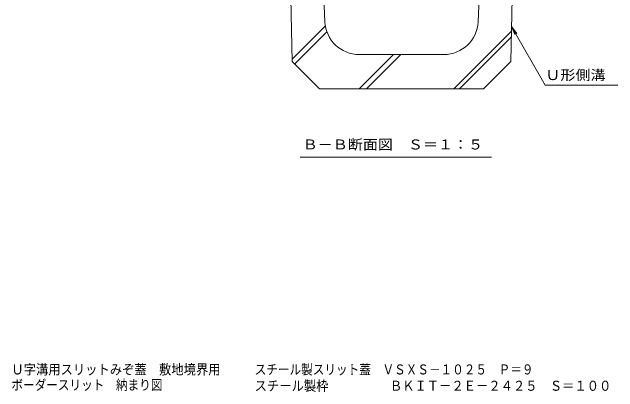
# Model space of a CAD drawing. Units: millimetres at full size, sheet at 1:5; details may follow other scales. Extents: x -1763 to 1942, y -1329 to 1372.
# Drawn here: x 345 to 1231, y -1329 to -773 of the extents above; entities that cross this region are included whole.
import ezdxf
from ezdxf.enums import TextEntityAlignment as Align

# ---------------------------------------------------------------- set-up
doc = ezdxf.new("R2010")
doc.units = ezdxf.units.MM
doc.header["$LTSCALE"] = 5
doc.layers.add('4-5_0055_アルミ建具_', color=7, linetype='Continuous', lineweight=9)
doc.layers.add('4-F_10ﾎﾞﾙﾄ__1', color=6, linetype='Continuous', lineweight=9)
doc.layers.add('F-4_F-4ﾚｲﾔ', color=2, linetype='Continuous')
doc.styles.add('ＭＳ ゴシック', font='')
doc.styles.get('ＭＳ ゴシック').set_extended_font_data('MS Gothic')

msp = doc.modelspace()

# ---------------------------------------------------------------- linework, layer by layer
at = {"layer": '4-5_0055_アルミ建具_'}
for p, q in [((1075.433, -794.191), (1124.792, -879.684)), ((1075.433, -794.191), (1083.042, -804.108)), ((1075.433, -794.191), (1080.216, -805.739)), ((1124.792, -879.684), (1230.939, -879.684)), ((766.056, -985.064), (1045.843, -985.064))]:
    msp.add_line(p, q, dxfattribs=at)
at = {"layer": '4-F_10ﾎﾞﾙﾄ__1'}
for p, q in [((749.417, -594.969), (754.417, -844.969)), ((802.42, -787.051), (794.417, -594.969)), ((1026.414, -787.051), (1034.417, -594.969)), ((1079.417, -594.969), (1074.417, -844.969)), ((754.353, -841.768), (803.04, -793.081)), ((758.088, -848.64), (805.199, -801.529)), ((1075.305, -800.581), (990.917, -884.969)), ((1075.131, -809.255), (999.417, -884.969)), ((976.457, -834.969), (852.377, -834.969)), ((852.573, -884.969), (902.573, -834.969)), ((863.179, -884.969), (913.179, -834.969)), ((754.417, -844.969), (794.417, -884.969)), ((1074.417, -844.969), (1034.417, -884.969)), ((794.417, -884.969), (1034.417, -884.969))]:
    msp.add_line(p, q, dxfattribs=at)
for centre, start, end in [((852.377, -784.969), 182.38594, 270), ((976.457, -784.969), 270, 357.61406)]:
    msp.add_arc(centre, 50, start, end, dxfattribs=at)

# ---------------------------------------------------------------- texts
at = {"layer": '4-5_0055_アルミ建具_', "color": 2, "style": 'ＭＳ ゴシック', "width": 1.1}
for s, p in [('Ｕ形側溝', (1124.792, -876.684)), ('Ｂ－Ｂ断面図\u3000Ｓ＝１：５', (769.852, -978.314))]:
    msp.add_text(s, height=14.66, dxfattribs=at).set_placement(p, align=Align.BOTTOM_LEFT)
at = {"layer": 'F-4_F-4ﾚｲﾔ', "style": 'ＭＳ ゴシック'}
for s, width, p in [('Ｕ字溝用スリットみぞ蓋\u3000敷地境界用\u3000', 0.9, (343.664, -1307.432)), ('スチール製スリット蓋\u3000ＶＳＸＳ－１０２５\u3000Ｐ＝９', 0.85, (699.55, -1307.432)), ('ボーダースリット\u3000納まり図', 0.85, (343.664, -1330.126)), ('スチール製枠\u3000  \u3000\u3000  ＢＫＩＴ－２Ｅ－２４２５\u3000Ｓ＝１００', 0.9, (699.55, -1331.312))]:
    msp.add_text(s, height=14.66, dxfattribs=dict(at, width=width)).set_placement(p, align=Align.BOTTOM_LEFT)

doc.saveas('drawing.dxf')
